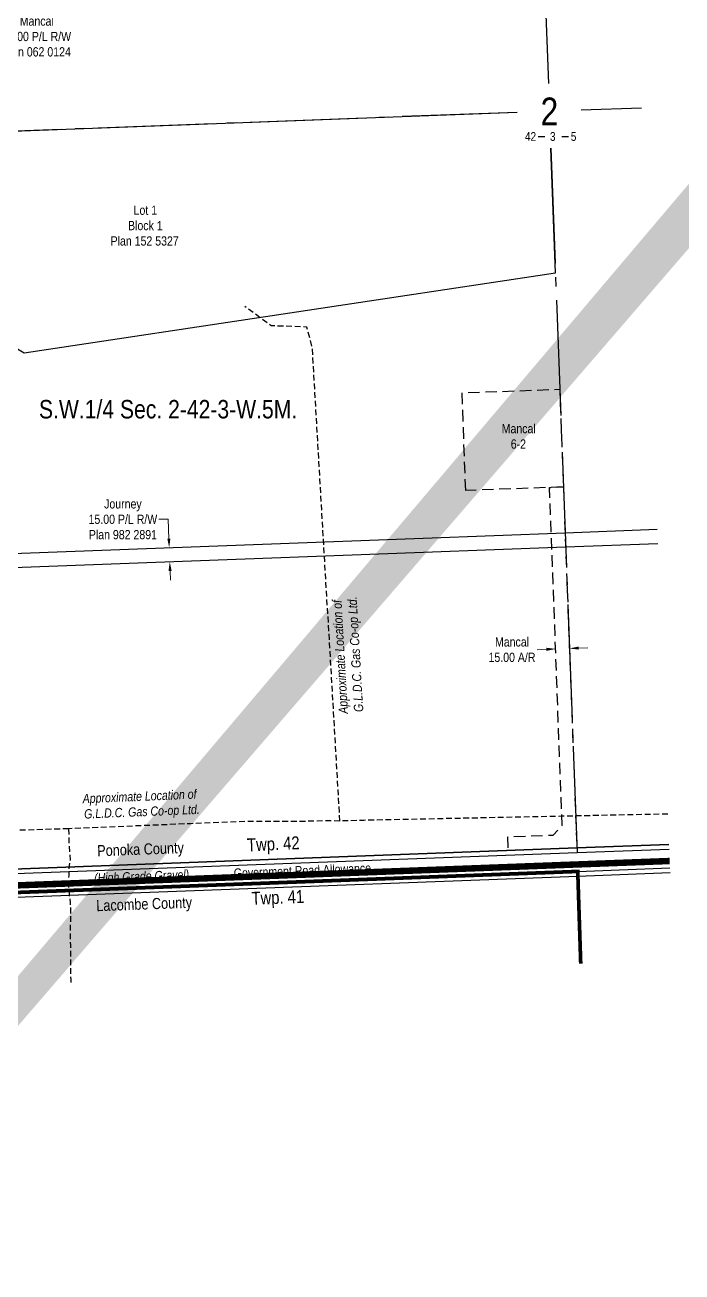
# Model space of a CAD drawing. Extents: x 665644 to 689199, y 5825051 to 5844826.
# Drawn here: x 680593 to 681306, y 5828626 to 5829978 of the extents above; entities that cross this region are included whole.
import ezdxf
from ezdxf.enums import TextEntityAlignment as Align

# ---------------------------------------------------------------- set-up
doc = ezdxf.new("R2010")
doc.units = 0
doc.header["$LTSCALE"] = 5
doc.header["$PDSIZE"] = 0.5
for name, pattern in [('BORDER', [44.45, 12.7, -6.35, 12.7, -6.35, 0, -6.35]), ('foc-ACCESSROAD', [3.75, 2.5, -1.25]), ('foc-QUARTERLINE', [33, 25, -3, 2, -3]), ('UG_PIPE', [1.875, 1.25, -0.625])]:
    doc.linetypes.add(name, pattern=pattern)
doc.layers.get('Defpoints').update_dxf_attribs({"color": 9})
for name, color, linetype in [('10', 1, 'Continuous'), ('9', 3, 'Continuous'), ('AS-PIPE-UG', 44, 'UG_PIPE'), ('AS-PIPE-UG-T', 44, 'Continuous'), ('AS-POWER', 104, 'foc-POWER'), ('AS-ROADS', 254, 'Continuous'), ('C-SYMBOL', 7, 'Continuous'), ('D-TXT', 6, 'Continuous'), ('F-AR', 190, 'foc-ACCESSROAD'), ('F-RW', 190, 'Continuous'), ('F-WS', 190, 'foc-ACCESSROAD'), ('L-33', 7, 'Continuous'), ('L-QSEC', 8, 'foc-QUARTERLINE'), ('L-ROAD-T', 7, 'Continuous'), ('L-SEC', 7, 'Continuous'), ('L-SECLBL', 7, 'Continuous'), ('L-TITLEDB', 4, 'Continuous'), ('L-TITLEDB-T', 4, 'Continuous')]:
    doc.layers.add(name, color=color, linetype=linetype)
doc.layers.add('AS-BOUNDARY', color=7, linetype='BORDER', lineweight=60, true_color=0xcc33ff)
for name, color, linetype, lineweight in [('F-AR-T', 190, 'Continuous', 9), ('F-RW-T', 190, 'Continuous', 9), ('F-WS-T', 190, 'Continuous', 9), ('T-TEXT', 48, 'Continuous', 18)]:
    doc.layers.add(name, color=color, linetype=linetype, lineweight=lineweight)
doc.styles.add('175L', font='ARIALN.TTF', dxfattribs={"height": 20})
doc.styles.add('240', font='ARIALN.TTF', dxfattribs={"height": 30})
doc.styles.add('80CG', font='ARIALN.TTF', dxfattribs={"height": 10})
doc.styles.add('80L', font='ARIALN.TTF', dxfattribs={"height": 10})
doc.styles.add('80LS', font='ARIALNI.TTF', dxfattribs={"height": 10})
doc.styles.add('foc-LtypeFont', font='ARIALN.TTF', dxfattribs={"height": 7.35})
doc.styles.add('SIMPLEX', font='ARIALN.TTF')
doc.linetypes.add('foc-POWER', pattern='A,6,-1,["P",foc-LtypeFont,S=0.2,R=0,X=-0.625,Y=-0.75],-1.24,4', length=12.24)
doc.dimstyles.new('Compass 5 000', dxfattribs={"dimscale": 5, "dimtxt": 9, "dimasz": 2, "dimexe": 0.2, "dimexo": 0.0625, "dimgap": 0.5, "dimtad": 0, "dimtih": 1, "dimtoh": 1, "dimzin": 0, "dimdsep": 46, "dimtxsty": '80CG', "dimcen": 0.1, "dimse1": 1, "dimse2": 1, "dimclrd": 256, "dimclrt": 256, "dimaunit": 1, "dimadec": 4, "dimazin": 0, "dimtfac": 0.06, "dimtofl": 0, "dimtmove": 0, "dimatfit": 1, "dimfxl": 0.2, "dimtolj": 1, "dimtzin": 0, "dimlwd": -1, "dimarcsym": 0})

# ---------------------------------------------------------------- blocks, each defined once
blk = doc.blocks.new('L-SECLBL')
at = {"layer": '9', "color": 7}
for p, q in [((-5.1, -27.8), (-12.3, -27.8)), ((20.7, -27.8), (13.5, -27.8))]:
    blk.add_line(p, q, dxfattribs=at)
at = {"layer": '10', "color": 2, "style": 'SIMPLEX'}
blk.add_attdef('SEC', text='', height=30, dxfattribs=at).set_placement((0, 0), align=Align.MIDDLE)
at = {"layer": '10', "color": 5, "style": '80L'}
blk.add_attdef('TWP', text='', height=9.5, dxfattribs=at).set_placement((-14.4, -27.4), align=Align.MIDDLE_RIGHT)
blk.add_attdef('RGE', text='', height=9.5, dxfattribs=at).set_placement((3.6, -27.4), align=Align.MIDDLE_CENTER)
blk.add_attdef('MER', text='', height=9.5, dxfattribs=at).set_placement((23.2, -27.4), align=Align.MIDDLE_LEFT)
blk = doc.blocks.new('*D2025')
at = {"layer": 'Defpoints', "color": 0, "transparency": 16777216}
for p in [(681168.4, 5829302.7), (681168.5, 5829301.7), (681183.4, 5829303.2)]:
    blk.add_point(p, dxfattribs=at)
at = {"layer": 'F-AR-T', "transparency": 16777216}
for p, q in [((681158.5, 5829301.3), (681148.5, 5829300.9)), ((681193.5, 5829302.6), (681203.5, 5829303))]:
    blk.add_line(p, q, dxfattribs=at)
for points in [[(681193.4, 5829304.3), (681193.5, 5829301), (681183.5, 5829302.2)], [(681158.4, 5829303), (681158.5, 5829299.6), (681168.5, 5829301.7)]]:
    blk.add_solid(points, dxfattribs=at)
at = {"layer": 'F-AR-T', "transparency": 16777216, "insert": (681121.2, 5829300.9), "char_height": 10, "attachment_point": 5, "style": '80CG'}
blk.add_mtext('\\A1;Mancal\\P15.00 A/R', dxfattribs=at)
blk = doc.blocks.new('*D2055')
at = {"layer": 'Defpoints', "color": 0, "transparency": 16777216}
for p in [(680729.1, 5829410.5), (680749.4, 5829411.3), (680729.7, 5829395.5)]:
    blk.add_point(p, dxfattribs=at)
at = {"layer": 'F-RW-T', "transparency": 16777216}
for p, q in [((680748.2, 5829442.2), (680738.2, 5829442.2)), ((680749, 5829421.2), (680748.2, 5829442.2)), ((680750.3, 5829386.3), (680750.7, 5829376.3))]:
    blk.add_line(p, q, dxfattribs=at)
for points in [[(680750.7, 5829421.3), (680747.4, 5829421.2), (680749.4, 5829411.3)], [(680752, 5829386.3), (680748.7, 5829386.2), (680750, 5829396.3)]]:
    blk.add_solid(points, dxfattribs=at)
at = {"layer": 'F-RW-T', "transparency": 16777216, "insert": (680699.2, 5829442.2), "char_height": 10, "attachment_point": 5, "style": '80CG'}
blk.add_mtext('\\A1;Journey\\P15.00 P/L R/W\\PPlan 982 2891', dxfattribs=at)
blk = doc.blocks.new('*D2056')
at = {"layer": 'Defpoints', "color": 0, "transparency": 16777216}
for p in [(680536.9, 5829994.5), (680544, 5829981), (680546.4, 5829982.9)]:
    blk.add_point(p, dxfattribs=at)
at = {"layer": 'F-RW-T', "transparency": 16777216}
for p, q in [((680528.2, 5830000.3), (680521.9, 5830008)), ((680550.4, 5829973.3), (680556.7, 5829965.5)), ((680556.7, 5829965.5), (680566.7, 5829965.5))]:
    blk.add_line(p, q, dxfattribs=at)
for points in [[(680529.5, 5830001.4), (680526.9, 5829999.3), (680534.5, 5829992.6)], [(680551.7, 5829974.3), (680549.1, 5829972.2), (680544, 5829981)]]:
    blk.add_solid(points, dxfattribs=at)
at = {"layer": 'F-RW-T', "transparency": 16777216, "insert": (680605.8, 5829965.5), "char_height": 10, "attachment_point": 5, "style": '80CG'}
blk.add_mtext('\\A1;Mancal\\P15.00 P/L R/W\\PPlan 062 0124', dxfattribs=at)

msp = doc.modelspace()

# ---------------------------------------------------------------- hatches: boundary and pattern name
at = {"layer": 'AS-ROADS'}
h = msp.add_hatch(color=256, dxfattribs=at)
h.dxf.hatch_style = 1
h.paths.add_polyline_path([(682678.285, 5832378.284), (682679.237, 5832371.44), (682678.476, 5832368.778), (682676.859, 5832365.926), (682687.322, 5832365.831), (682684.183, 5832370.964), (682682.661, 5832374.577), (682682.566, 5832377.333), (682682.566, 5832379.045)], flags=16)
h.paths.add_polyline_path([(681464.565, 5832333.37), (681471.954, 5832333.222), (681472.545, 5832327.019), (681474.319, 5832324.36), (681475.206, 5832323.326), (681461.314, 5832321.997), (681462.939, 5832325.394), (681463.974, 5832328.2), (681464.252, 5832330.272), (681464.542, 5832331.722)], flags=16)
h.paths.add_polyline_path([(681048.14, 5832317.983), (681052.253, 5832311.083), (681052.694, 5832307.12), (681062.388, 5832306.826), (681060.185, 5832312.404), (681056.954, 5832317.249), (681056.66, 5832320.038)], flags=16)
edge = h.paths.add_edge_path()
edge.add_line((683515.178, 5832287.041), (683508.934, 5832397.566))
edge.add_line((677284.424, 5825051.076), (677268.886, 5825051.076))

# ---------------------------------------------------------------- linework, layer by layer
at = {"layer": 'AS-BOUNDARY', "flags": 128}
msp.add_lwpolyline([(681195.742, 5828960.591, 4, 4, 0), (681192.499, 5829060.528, 4, 4, 0), (680369.563, 5829029.677, 4, 4, 0), (678766.25, 5828968.46, 4, 4, 0), (678746.151, 5828967.743, 4, 4, 0), (677140.879, 5828908.866, 4, 4, 0), (677020.961, 5828904.489, 4, 4, 0), (675516.497, 5828849.073, 4, 4, 0), (673867.961, 5828791.251, 4, 4, 0), (673065.485, 5828763.022, 4, 4, 0), (673097.964, 5827861.148, 0, 0, 0)], format="xyseb", dxfattribs=at)
at = {"layer": 'AS-PIPE-UG', "flags": 128}
for points in [[(680934.549, 5829115.197), (680904.639, 5829628.316), (680898.594, 5829650.623), (680859.965, 5829651.976), (680831.461, 5829672.754)], [(680934.549, 5829115.197), (680920.368, 5829115.525), (680894.752, 5829114.713), (680834.882, 5829114.787), (680772.55, 5829112.271), (680640.373, 5829106.792)], [(681290.24, 5829122.661), (681251.257, 5829121.886), (681174.614, 5829120.32), (681020.417, 5829117.126), (680960.424, 5829115.888), (680934.549, 5829115.197)], [(680640.373, 5829106.792), (680424.105, 5829100.089), (680353.358, 5829094.642), (680335.395, 5829091.984)], [(680640.373, 5829106.792), (680640.676, 5829090.213), (680641.347, 5829081.79), (680642.041, 5829072.903), (680640.469, 5829064.336), (680640.47, 5829060.33), (680640.378, 5829056.03), (680640.337, 5829049.309)], [(680640.337, 5829049.309), (680640.012, 5829046.606), (680640.369, 5829042.612), (680640.31, 5829041.012), (680640.853, 5829037.125), (680640.931, 5829034.542), (680642.096, 5829026.877), (680642.297, 5829018.788), (680642.261, 5829014.845), (680642.204, 5829011.027), (680642.289, 5829007.27), (680642.206, 5829003.769), (680642.121, 5828999.868), (680642.084, 5828995.961), (680642.063, 5828992.065), (680642.102, 5828988.271), (680642.103, 5828984.459), (680642.186, 5828980.784), (680642.206, 5828977.053), (680642.252, 5828973.3), (680642.266, 5828969.412), (680642.299, 5828965.662), (680642.328, 5828961.82), (680642.407, 5828958.014), (680642.374, 5828954.151), (680642.455, 5828950.377), (680642.492, 5828946.64), (680642.633, 5828942.874), (680642.759, 5828939.629)]]:
    msp.add_lwpolyline(points, dxfattribs=at)
at = {"layer": 'AS-POWER', "flags": 128}
msp.add_lwpolyline([(678774.503, 5828993.023), (679566.877, 5829024.367), (680388.713, 5829055.856), (681191.535, 5829085.949), (681291.469, 5829089.7)], dxfattribs=at)
at = {"layer": 'AS-ROADS', "const_width": 6.999, "flags": 128}
msp.add_lwpolyline([(681292.134, 5829071.845), (678754.924, 5828977.063), (677020.621, 5828912.234)], dxfattribs=at)
at = {"layer": 'F-AR', "flags": 128}
msp.add_lwpolyline([(681176.91, 5829477.297), (681191.535, 5829085.949), (681117.238, 5829083.163), (681116.676, 5829098.151), (681165.995, 5829100), (681175.614, 5829110.366), (681161.923, 5829476.737)], close=True, dxfattribs=at)
at = {"layer": 'F-RW', "flags": 128}
msp.add_lwpolyline([(681278.745, 5829430.982), (681178.8, 5829427.256), (681024.798, 5829421.515), (680376.057, 5829397.344), (680376.612, 5829382.358), (681025.355, 5829406.529), (681179.36, 5829412.27), (681279.304, 5829415.996)], dxfattribs=at)
at = {"layer": 'F-WS', "flags": 128}
msp.add_lwpolyline([(681070.997, 5829473.339), (681067.04, 5829579.252), (681172.952, 5829583.21), (681176.91, 5829477.297)], close=True, dxfattribs=at)
at = {"layer": 'L-QSEC', "flags": 128}
for points in [[(681131.725, 5830688.462), (681160.655, 5829914.565)], [(681196.202, 5829885.877), (681261.694, 5829888.333)], [(681126.977, 5829883.289), (680359.089, 5829854.662)], [(681163.266, 5829844.623), (681191.746, 5829080.626)], [(681192.499, 5829060.528), (681195.742, 5828960.591)]]:
    msp.add_lwpolyline(points, dxfattribs=at)
at = {"layer": 'L-SEC', "flags": 128}
for points in [[(681191.746, 5829080.626), (680388.912, 5829050.528)], [(681291.667, 5829084.372), (681191.746, 5829080.626)], [(681192.499, 5829060.528), (681292.417, 5829064.274)], [(680389.661, 5829030.43), (681192.499, 5829060.528)]]:
    msp.add_lwpolyline(points, dxfattribs=at)
at = {"layer": 'L-TITLEDB', "flags": 128}
for points in [[(681126.976, 5829883.279), (680359.102, 5829854.421), (680363.14, 5829745.45), (680395.434, 5829741.018), (680592.258, 5829622.541), (681168.294, 5829709.339), (681163.254, 5829844.623)], [(681291.469, 5829089.7), (681191.547, 5829085.954)], [(681191.547, 5829085.954), (680388.713, 5829055.856)], [(680389.82, 5829025.405), (681192.662, 5829055.503)], [(681192.662, 5829055.503), (681292.604, 5829059.25)]]:
    msp.add_lwpolyline(points, dxfattribs=at)

# ---------------------------------------------------------------- block references
at = {"layer": 'L-SECLBL', "xscale": 0.999876, "yscale": 0.999876, "zscale": 0.999876}
msp.add_blockref('L-SECLBL', (681161.776, 5829884.586), dxfattribs=at).add_auto_attribs({'SEC': '2', 'TWP': '42', 'RGE': '3', 'MER': '5'})

# ---------------------------------------------------------------- texts
at = {"layer": 'AS-PIPE-UG-T', "char_height": 10, "attachment_point": 1, "style": '175L'}
for insert, rotation in [((680934.543, 5829211.314), 93.336117), ((680635.53, 5829143.578), 2.373371)]:
    msp.add_mtext_dynamic_manual_height_columns('\\pi19.835;{\\fArial Narrow|b0|i1|c0|p34;Approximate Location of\\P\\pi20.759;G.L.D.C. Gas Co-op Ltd.}', width=164.71119, gutter_width=100, heights=[0], dxfattribs=dict(at, insert=insert, rotation=rotation))
at = {"layer": 'C-SYMBOL', "color": 3, "style": '175L'}
msp.add_text('S.W.1/4 Sec. 2-42-3-W.5M.', height=19.99752, dxfattribs=at).set_placement((680748.198, 5829545.542), align=Align.BOTTOM_CENTER)
at = {"layer": 'D-TXT', "color": 3, "char_height": 13.9983, "attachment_point": 1, "style": '80L'}
for s, insert, rotation in [('Twp. 42', (680833.536, 5829096.218), 2.505158), ('Twp. 41', (680838.42, 5829038.295), 2.19753)]:
    msp.add_mtext_dynamic_manual_height_columns(s, width=101.3954, gutter_width=47.5, heights=[0], dxfattribs=dict(at, insert=insert, rotation=rotation))
at = {"layer": 'F-WS-T', "insert": (681106.273, 5829545.493), "char_height": 9.99876, "attachment_point": 1, "style": '175L'}
msp.add_mtext_dynamic_manual_height_columns('\\pi3.7112;Mancal\\P\\pi13.563;6-2', width=42.66358, gutter_width=100, heights=[0], dxfattribs=at)
at = {"layer": 'L-33', "color": 200, "linetype": 'Continuous', "true_color": 0xcc33ff, "char_height": 11.99851, "attachment_point": 5, "rotation": 2.09345, "style": '240'}
for s, width, insert in [('Ponoka County', 200.50254, (680718.373, 5829082.846)), ('Lacombe County', 201.24694, (680722.312, 5829023.449))]:
    msp.add_mtext_dynamic_manual_height_columns(s, width=width, gutter_width=45, heights=[0], dxfattribs=dict(at, insert=insert))
at = {"layer": 'L-ROAD-T', "style": '80L'}
msp.add_text('Government Road Allowance', height=9.99876, rotation=2.195493, dxfattribs=at).set_placement((680893.881, 5829061.477), align=Align.MIDDLE_CENTER)
at = {"layer": 'T-TEXT', "style": '80LS'}
msp.add_text('(High Grade Gravel)', height=9.99876, rotation=2.195493, dxfattribs=at).set_placement((680719.475, 5829055.324), align=Align.MIDDLE_CENTER)

# ---------------------------------------------------------------- dimensions: what is measured, and where the dimension line sits
at = {"layer": 'F-AR-T'}
dim = msp.add_aligned_dim(p1=(681183.449, 5829303.215), p2=(681168.428, 5829302.654), distance=0.967, text='Mancal\\P15.00 A/R', dimstyle='Compass 5 000', dxfattribs=at)
dim.commit()
dim.dimension.update_dxf_attribs({"geometry": '*D2025', "text_midpoint": (681121.196, 5829300.941)})
at = {"layer": 'F-RW-T'}
dim = msp.add_aligned_dim(p1=(680536.872, 5829994.501), p2=(680546.381, 5829982.907), distance=-3.023, text='Mancal\\P15.00 P/L R/W\\PPlan 062 0124', dimstyle='Compass 5 000', dxfattribs=at)
dim.commit()
dim.dimension.update_dxf_attribs({"geometry": '*D2056', "text_midpoint": (680605.812, 5829965.526)})
dim = msp.add_linear_dim(base=(680749.397, 5829411.255), p1=(680729.653, 5829395.51), p2=(680729.092, 5829410.495), angle=92.144996, text='Journey\\P15.00 P/L R/W\\PPlan 982 2891', dimstyle='Compass 5 000', dxfattribs=at)
dim.commit()
dim.dimension.update_dxf_attribs({"geometry": '*D2055', "text_midpoint": (680699.152, 5829442.206), "dimtype": 161})

# ---------------------------------------------------------------- next in the draw order: texts
at = {"layer": 'L-TITLEDB-T', "insert": (680685.355, 5829782.257), "char_height": 10, "attachment_point": 1, "style": '175L', "bg_fill": 3, "box_fill_scale": 1.2, "bg_fill_color": 256, "bg_fill_transparency": 0}
msp.add_mtext_dynamic_manual_height_columns('\\pi25.452;Lot 1\\P\\pi19.422;Block 1\\P\\pi0.48997;Plan 152 5327', width=73.44925, gutter_width=100, heights=[0], dxfattribs=at)

doc.saveas('drawing.dxf')
